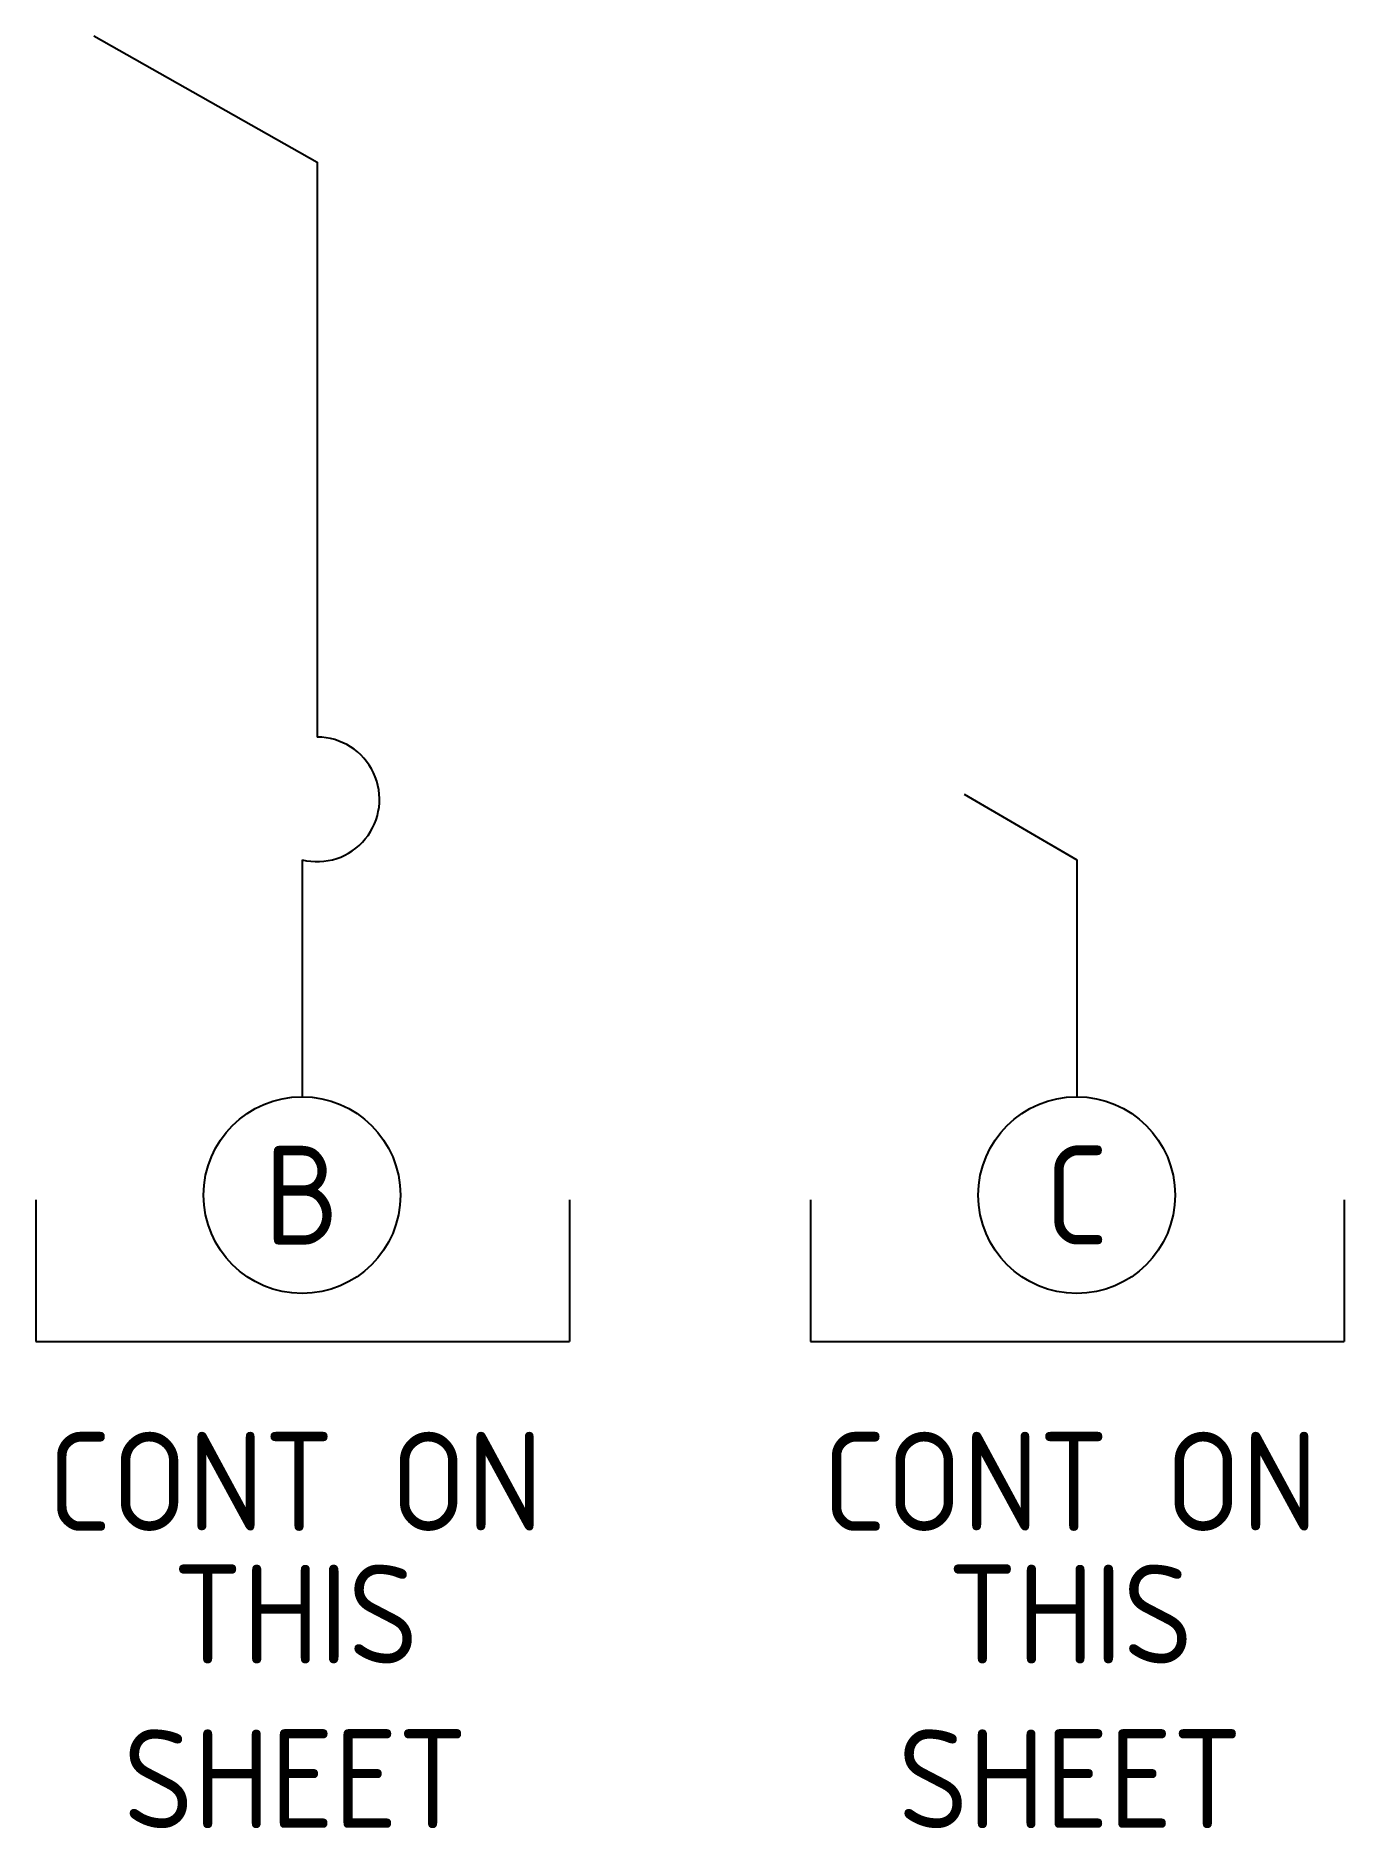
# Model space of a CAD drawing. Header units: millimetres. Extents: x 196.6 to 291.5, y 150.4 to 197.4.
# Drawn here: x 258.43 to 291.53, y 152.07 to 197.42 of the extents above.
import ezdxf

# ---------------------------------------------------------------- set-up
doc = ezdxf.new("R2010")
doc.units = ezdxf.units.MM
doc.header["$MEASUREMENT"] = 0
doc.styles.add('ISOCP', font='isocp.shx')

msp = doc.modelspace()

# ---------------------------------------------------------------- linework, layer by layer
for p, q in [((281.917, 178.236), (284.764, 176.573)), ((265.165, 176.573), (265.165, 170.577)), ((284.764, 176.573), (284.764, 170.577)), ((258.431, 167.966), (258.431, 164.382)), ((271.931, 167.966), (271.931, 164.382)), ((278.031, 167.966), (278.031, 164.382)), ((291.531, 167.966), (291.531, 164.382)), ((258.431, 164.382), (271.931, 164.382)), ((278.031, 164.382), (291.531, 164.382))]:
    msp.add_line(p, q)
msp.add_lwpolyline([(259.898, 197.417), (265.55, 194.223), (265.55, 179.674)])
for centre in [(265.165, 168.088), (284.764, 168.088)]:
    msp.add_circle(centre, 2.489)
msp.add_arc((265.55, 178.1), 1.575, 255.8475, 90)
msp.add_arc((265.55, 178.1), 1.575, 255.8475, 90)

# ---------------------------------------------------------------- texts
at = {"char_height": 2.5, "width": 15.18029, "attachment_point": 5, "style": 'ISOCP'}
for s, insert in [('{B}', (265.165, 168.088)), ('{C}', (284.764, 168.088)), ('{CONT ON }', (264.998, 160.842)), ('{CONT ON }', (284.598, 160.842)), ('{THIS SHEET }', (264.998, 155.406)), ('{THIS SHEET }', (284.598, 155.406))]:
    msp.add_mtext(s, dxfattribs=dict(at, insert=insert))

doc.saveas('drawing.dxf')
